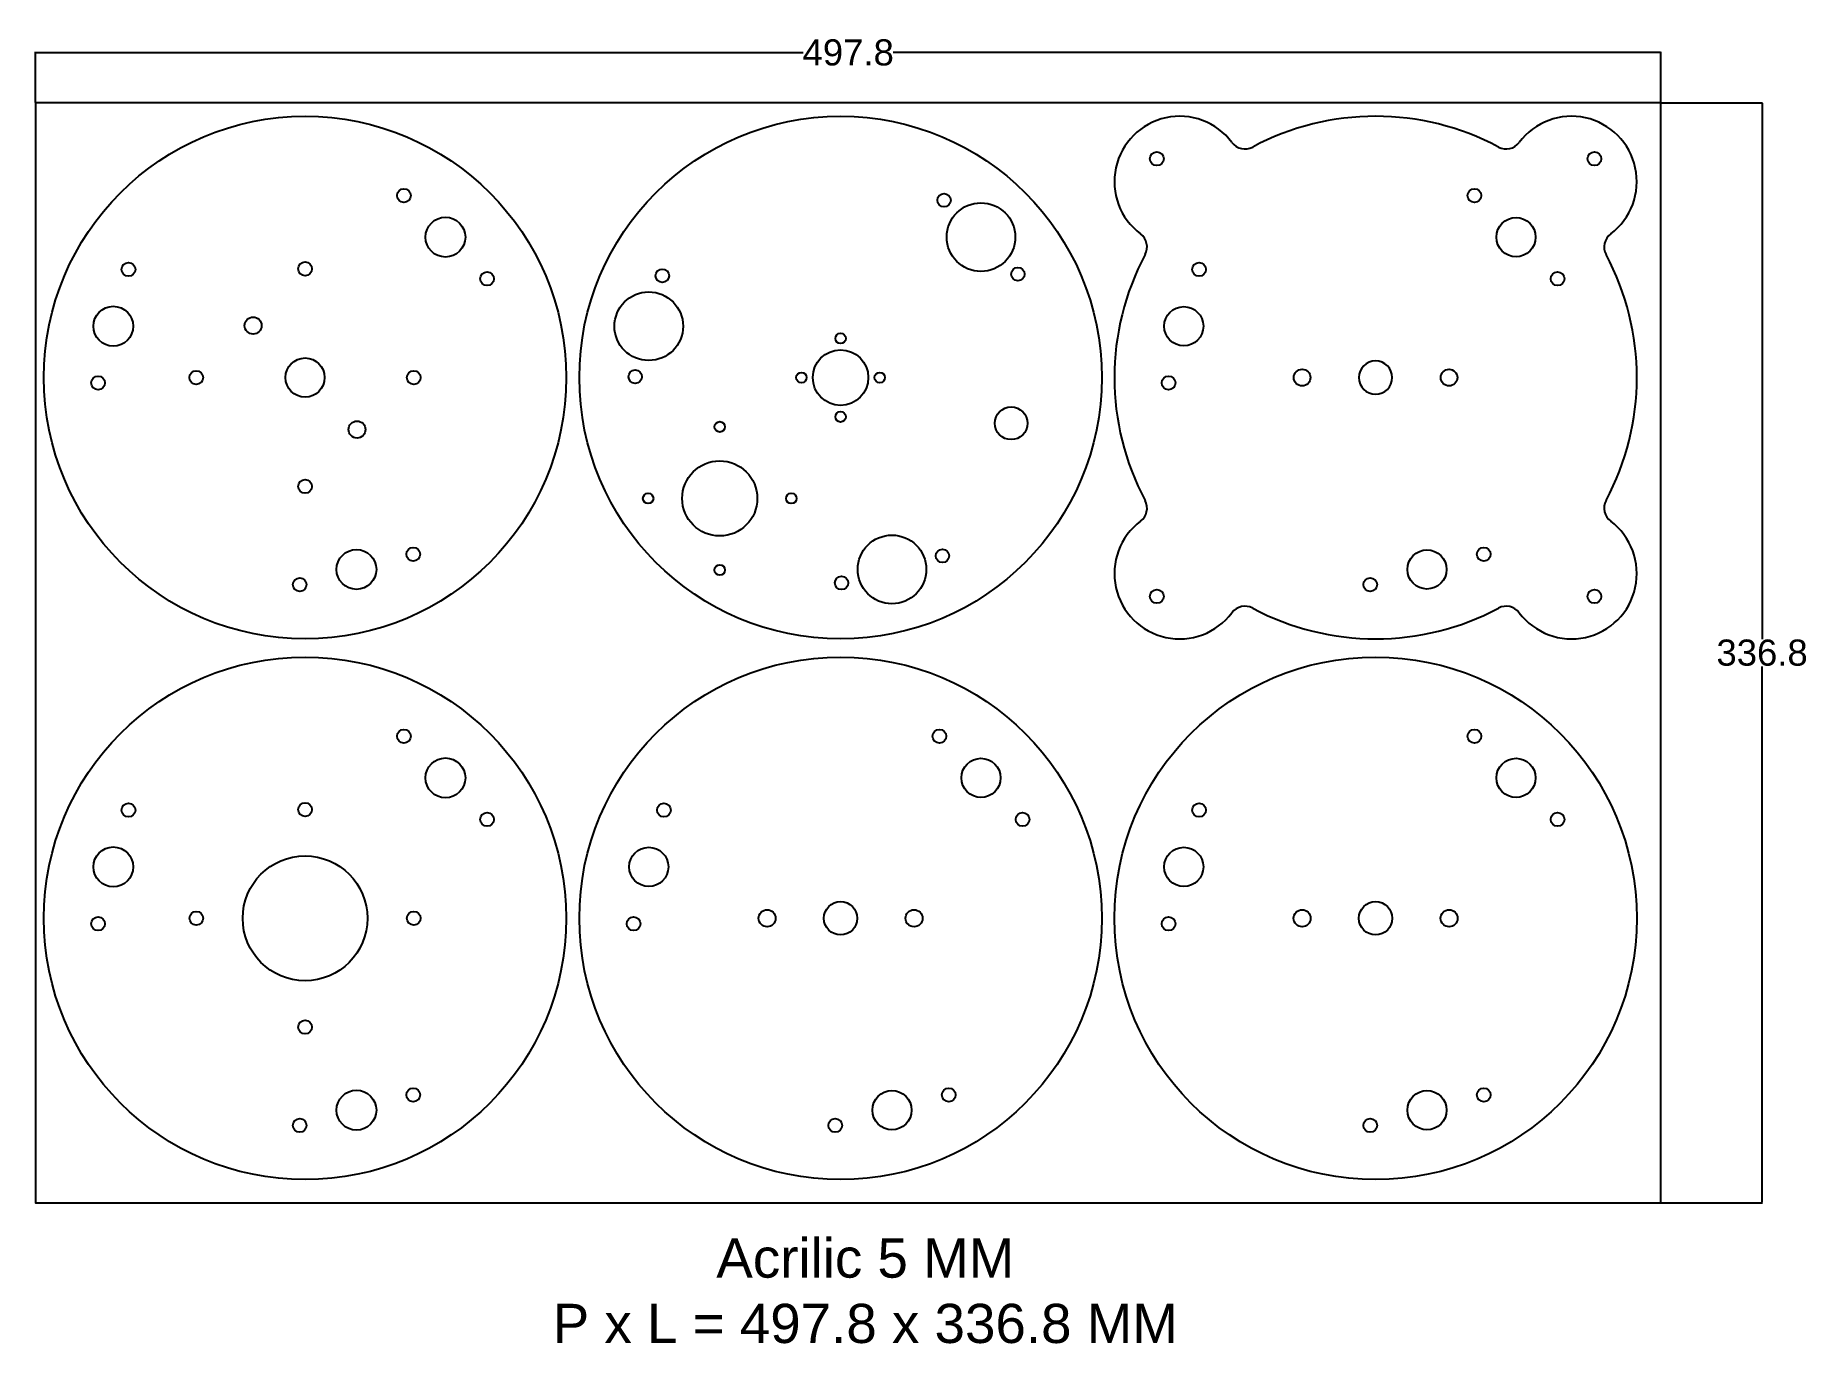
# Model space of a CAD drawing. Extents: x 11 to 553, y -31 to 369.
import ezdxf

# ---------------------------------------------------------------- set-up
doc = ezdxf.new("R2010")
doc.units = 0
doc.header["$MEASUREMENT"] = 0
doc.layers.get('0').update_dxf_attribs({"linetype": 'CONTINUOUS'})
doc.layers.get('Defpoints').update_dxf_attribs({"linetype": 'CONTINUOUS'})
doc.layers.add('Layer1', color=1, linetype='CONTINUOUS')
doc.styles.get("Standard").update_dxf_attribs({"font": 'ARIAL.TTF'})
doc.dimstyles.get("Standard").update_dxf_attribs({"dimtxt": 0.18, "dimasz": 0.18, "dimexe": 0.18, "dimexo": 0.0625, "dimgap": 0.09, "dimtad": 0, "dimtih": 1, "dimtoh": 1, "dimdec": 4, "dimzin": 0, "dimdsep": 46, "dimtxsty": 'Standard', "dimcen": 0.09, "dimadec": 0, "dimazin": 0, "dimtfac": 1, "dimtdec": 4, "dimtofl": 0, "dimtmove": 0, "dimatfit": 3, "dimfxl": 1, "dimtolj": 1, "dimtzin": 0, "dimarcsym": 0})

# ---------------------------------------------------------------- blocks, each defined once
blk = doc.blocks.new('POCKET')
at = {"color": 0}
for centre, radius in [((0, 0), 80), ((30.27, 55.73), 2.1), ((43, 43), 6.1), ((-54.08, 33.13), 2.1), ((0, 33.3), 2.1), ((55.73, 30.27), 2.1), ((-58.74, 15.74), 6.1), ((0, 0), 19.1), ((-63.4, -1.65), 2.1), ((-33.3, 0), 2.1), ((33.3, 0), 2.1), ((0, -33.3), 2.1), ((15.74, -58.74), 6.1), ((33.13, -54.08), 2.1), ((-1.65, -63.4), 2.1)]:
    blk.add_circle(centre, radius, dxfattribs=at)
blk = doc.blocks.new('*D25')
at = {"layer": 'Defpoints', "color": 0}
for p in [(10.53, 364), (10.53, 348.65), (508.36, 348.65)]:
    blk.add_point(p, dxfattribs=at)
at = {"layer": 'Layer1', "color": 0, "linetype": 'ByBlock', "lineweight": -2}
for p, q in [((10.53, 348.71), (10.53, 364.18)), ((10.71, 364), (245.7, 364)), ((508.18, 364), (273.19, 364)), ((508.36, 348.71), (508.36, 364.18))]:
    blk.add_line(p, q, dxfattribs=at)
at = {"layer": 'Layer1', "color": 0}
for points in [[(10.71, 364.03), (10.71, 363.97), (10.53, 364)], [(508.18, 363.97), (508.18, 364.03), (508.36, 364)]]:
    blk.add_solid(points, dxfattribs=at)
at = {"layer": 'Layer1', "color": 0, "linetype": 'ByBlock', "insert": (259.45, 364), "char_height": 8, "attachment_point": 5}
blk.add_mtext('\\A1;497.8', dxfattribs=at)
blk = doc.blocks.new('*D26')
at = {"layer": 'Defpoints', "color": 0}
for p in [(508.36, 348.65), (539.33, 348.65), (508.36, 11.82)]:
    blk.add_point(p, dxfattribs=at)
at = {"layer": 'Layer1', "color": 0, "linetype": 'ByBlock', "lineweight": -2}
for p, q in [((508.43, 348.65), (539.51, 348.65)), ((539.33, 348.47), (539.33, 184.41)), ((539.33, 12), (539.33, 176.06)), ((508.43, 11.82), (539.51, 11.82))]:
    blk.add_line(p, q, dxfattribs=at)
at = {"layer": 'Layer1', "color": 0}
for points in [[(539.36, 348.47), (539.3, 348.47), (539.33, 348.65)], [(539.3, 12), (539.36, 12), (539.33, 11.82)]]:
    blk.add_solid(points, dxfattribs=at)
at = {"layer": 'Layer1', "color": 0, "linetype": 'ByBlock', "insert": (539.33, 180.23), "char_height": 8, "attachment_point": 5}
blk.add_mtext('\\A1;336.8', dxfattribs=at)

msp = doc.modelspace()

# ---------------------------------------------------------------- linework, layer by layer
at = {"linetype": 'ByBlock'}
msp.add_lwpolyline([(10.53, 348.65), (10.53, 11.82), (508.36, 11.82), (508.36, 348.65)], close=True, dxfattribs=at)
at = {"color": 0}
for centre, radius in [((93.11, 264.49), 80), ((257.11, 264.49), 80), ((353.97, 331.49), 2.1), ((487.97, 331.49), 2.1), ((123.38, 320.21), 2.1), ((288.8, 318.8), 2.05), ((451.25, 320.21), 2.1), ((300.11, 307.49), 10.5), ((136.11, 307.49), 6.1), ((463.97, 307.49), 6), ((39.03, 297.61), 2.1), ((93.11, 297.79), 2.1), ((366.89, 297.61), 2.1), ((148.84, 294.76), 2.1), ((202.52, 295.68), 2.05), ((311.43, 296.17), 2.05), ((476.7, 294.76), 2.1), ((198.37, 280.22), 10.5), ((34.37, 280.22), 6.1), ((77.2, 280.4), 2.6), ((362.23, 280.22), 6), ((257.11, 276.49), 1.6), ((257.11, 264.49), 8.5), ((59.8, 264.49), 2.1), ((93.11, 264.49), 6), ((126.41, 264.49), 2.1), ((194.23, 264.77), 2.05), ((245.11, 264.49), 1.6), ((269.11, 264.49), 1.6), ((398.47, 264.49), 2.55), ((443.47, 264.49), 2.55), ((29.71, 262.84), 2.1), ((357.58, 262.84), 2.1), ((309.36, 250.49), 5), ((109.02, 248.58), 2.6), ((220.11, 249.41), 1.6), ((257.11, 252.49), 1.6), ((220.11, 227.49), 11.5), ((93.11, 231.18), 2.1), ((198.19, 227.49), 1.6), ((242.03, 227.49), 1.6), ((108.85, 205.75), 6.1), ((126.23, 210.4), 2.1), ((272.85, 205.75), 10.5), ((288.31, 209.89), 2.05), ((436.71, 205.75), 6), ((454.1, 210.4), 2.1), ((220.11, 205.57), 1.6), ((91.46, 201.09), 2.1), ((257.4, 201.61), 2.05), ((419.33, 201.09), 2.1), ((353.97, 197.49), 2.1), ((487.97, 197.49), 2.1), ((257.11, 98.93), 80), ((420.97, 98.93), 80), ((287.39, 154.66), 2.1), ((451.25, 154.66), 2.1), ((300.11, 141.93), 6), ((463.97, 141.93), 6), ((203.03, 132.06), 2.1), ((312.84, 129.2), 2.1), ((366.89, 132.06), 2.1), ((476.7, 129.2), 2.1), ((198.37, 114.67), 6), ((362.23, 114.67), 6), ((257.11, 98.93), 5.1), ((420.97, 98.93), 5.1), ((193.72, 97.28), 2.1), ((234.61, 98.93), 2.6), ((279.61, 98.93), 2.6), ((357.58, 97.28), 2.1), ((398.47, 98.93), 2.6), ((443.47, 98.93), 2.6), ((272.85, 40.19), 6), ((290.24, 44.85), 2.1), ((436.71, 40.19), 6), ((454.1, 44.85), 2.1), ((255.47, 35.53), 2.1), ((419.33, 35.53), 2.1)]:
    msp.add_circle(centre, radius, dxfattribs=at)
for centre, radius, start, end in [((360.97, 324.49), 20, 36.8699, 233.1301), ((420.97, 264.49), 80, 61.9275, 118.0725), ((480.97, 324.49), 20, 306.8699, 143.1301), ((380.97, 339.49), 5, 216.8699, 298.0725), ((460.97, 339.49), 5, 241.9275, 323.1301), ((345.97, 304.49), 5, 331.9275, 53.1301), ((495.97, 304.49), 5, 126.8699, 208.0725), ((420.97, 264.49), 80, 151.9275, 208.0725), ((420.97, 264.49), 80, 331.9275, 28.0725), ((420.97, 264.49), 5.1, 90, 180), ((420.97, 264.49), 5.1, 0, 90), ((420.97, 264.49), 5.1, 180, 270), ((420.97, 264.49), 5.1, 270, 0), ((345.97, 224.49), 5, 306.8699, 28.0725), ((495.97, 224.49), 5, 151.9275, 233.1301), ((360.97, 204.49), 20, 126.8699, 323.1301), ((480.97, 204.49), 20, 216.8699, 53.1301), ((380.97, 189.49), 5, 61.9275, 143.1301), ((420.97, 264.49), 80, 241.9275, 298.0725), ((460.97, 189.49), 5, 36.8699, 118.0725)]:
    msp.add_arc(centre, radius, start, end, dxfattribs=at)

# ---------------------------------------------------------------- block references
msp.add_blockref('POCKET', (93.11, 98.93), dxfattribs=at)

# ---------------------------------------------------------------- texts
at = {"layer": 'Layer1', "linetype": 'ByBlock', "insert": (155.93, 0.9), "char_height": 12, "width": 217.5144, "attachment_point": 1}
msp.add_mtext('{\\pxqc;Acrilic 5 MM\\PP x L = 497.8 x 336.8 MM}', dxfattribs=at)

# ---------------------------------------------------------------- dimensions: what is measured, and where the dimension line sits
at = {"layer": 'Layer1', "linetype": 'ByBlock'}
for p1, p2, distance, picture, middle in [((508.36, 348.65), (10.53, 348.65), -15.35, '*D25', (259.45, 364)), ((508.36, 11.82), (508.36, 348.65), -30.97, '*D26', (539.33, 180.23))]:
    dim = msp.add_aligned_dim(p1=p1, p2=p2, distance=distance, dimstyle='Standard', override={"dimtxt": 8, "dimdec": 1, "dimtmove": 2}, dxfattribs=at)
    dim.commit()
    dim.dimension.update_dxf_attribs({"geometry": picture, "text_midpoint": middle})

doc.saveas('drawing.dxf')
